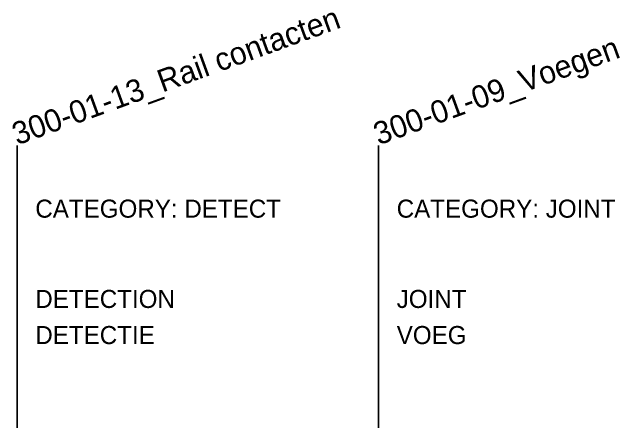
# Model space of a CAD drawing. Header units: metres. Extents: x -591 to 1776, y -567 to 241.
# Drawn here: x 638.9 to 773.4, y -61.2 to 29.5 of the extents above; entities that cross this region are included whole.
import ezdxf

# ---------------------------------------------------------------- set-up
doc = ezdxf.new("R2010")
doc.units = ezdxf.units.M
doc.styles.add('ISOPLUS', font='isoplus.shx')

msp = doc.modelspace()

# ---------------------------------------------------------------- linework, layer by layer
at = {"color": 1, "lineweight": -2}
for p, q in [((640, 0), (640, -560)), ((720, 0), (720, -560))]:
    msp.add_line(p, q, dxfattribs=at)

# ---------------------------------------------------------------- texts
at = {"linetype": 'Continuous', "style": 'ISOPLUS'}
for s, p in [('300-01-13_Rail contacten', (640, 0)), ('300-01-09_Voegen', (720, 0))]:
    msp.add_text(s, height=5, rotation=20, dxfattribs=at).set_placement(p)
at = {"color": 1, "linetype": 'Continuous', "style": 'ISOPLUS'}
for s, p in [('CATEGORY: DETECT', (644, -16)), ('CATEGORY: JOINT', (724, -16))]:
    msp.add_text(s, height=4, dxfattribs=at).set_placement(p)
at = {"linetype": 'Continuous', "style": 'ISOPLUS'}
for s, p in [('DETECTION', (644, -36)), ('JOINT', (724, -36)), ('DETECTIE', (644, -44)), ('VOEG', (724, -44))]:
    msp.add_text(s, height=4, dxfattribs=at).set_placement(p)

doc.saveas('drawing.dxf')
